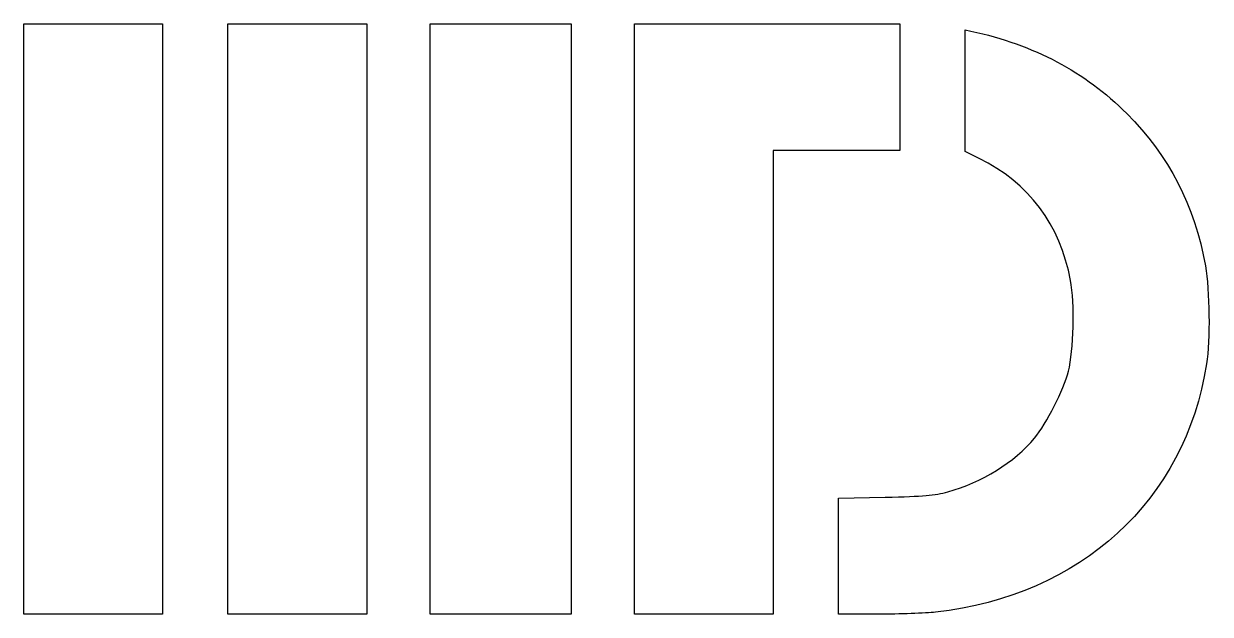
# Model space of a CAD drawing. Extents: x 8.7 to 47, y 8 to 27.1.
import ezdxf

# ---------------------------------------------------------------- set-up
doc = ezdxf.new("R2010")
doc.units = 0
doc.layers.get('0').update_dxf_attribs({"linetype": 'CONTINUOUS'})

msp = doc.modelspace()

# ---------------------------------------------------------------- linework, layer by layer
at = {"color": 7}
for points in [[(8.692683, 17.535368), (8.692683, 27.051223), (10.931708, 27.051223), (13.170732, 27.051223), (13.170732, 17.535368), (13.170732, 8.019513), (10.931708, 8.019513), (8.692683, 8.019513)], [(15.278049, 17.535368), (15.278049, 27.051223), (17.517074, 27.051223), (19.756098, 27.051223), (19.756098, 17.535368), (19.756098, 8.019513), (17.517074, 8.019513), (15.278049, 8.019513)], [(21.797562, 17.535368), (21.797562, 27.051223), (24.069513, 27.051223), (26.341464, 27.051223), (26.341464, 17.535368), (26.341464, 8.019513), (24.069513, 8.019513), (21.797562, 8.019513)], [(28.382927, 17.535368), (28.382927, 27.051223), (32.663416, 27.051223), (36.943904, 27.051223), (36.943904, 25.009759), (36.943904, 22.968295), (34.902439, 22.968295), (32.860976, 22.968295), (32.860976, 15.493904), (32.860976, 8.019513), (30.621952, 8.019513), (28.382927, 8.019513)]]:
    msp.add_lwpolyline(points, close=True, dxfattribs=at)
for points in [[(39.495729, 22.712207), (39.051217, 22.930712), (39.051217, 24.893443), (39.051217, 26.856173), (39.232314, 26.816288)], [(34.968293, 9.889298), (34.968293, 11.759084), (36.466464, 11.791559)], [(36.235969, 8.020058), (34.968286, 8.019518), (34.968293, 9.889298)]]:
    msp.add_lwpolyline(points, dxfattribs=at)
for points in [[(39.232314, 26.816288), (41.28843, 26.363451), (42.897647, 25.51153), (44.257988, 24.155692)], [(44.257988, 24.155692), (45.623574, 22.794625), (46.450589, 21.193407), (46.792988, 19.247565)], [(42.446393, 18.778366), (42.108565, 20.576137), (41.096617, 21.925272), (39.495729, 22.712207)], [(46.792988, 19.247565), (46.932156, 18.456681), (46.95111, 16.858836), (46.830481, 16.086588)], [(42.377896, 15.856101), (42.547616, 16.508339), (42.583701, 18.047698), (42.446393, 18.778366)], [(46.830481, 16.086588), (46.143095, 11.68595), (42.784721, 8.609919), (38.096335, 8.086733)], [(41.285801, 13.698284), (41.679655, 14.173832), (42.215805, 15.233187), (42.377896, 15.856101)], [(38.491464, 11.967408), (39.58192, 12.264177), (40.641786, 12.920682), (41.285801, 13.698284)], [(36.466464, 11.791559), (37.731803, 11.818986), (38.04651, 11.846316), (38.491464, 11.967408)], [(38.096335, 8.086733), (37.770359, 8.050358), (36.933194, 8.020351), (36.235969, 8.020058)]]:
    msp.add_open_spline(points, degree=3, dxfattribs=at)

doc.saveas('drawing.dxf')
